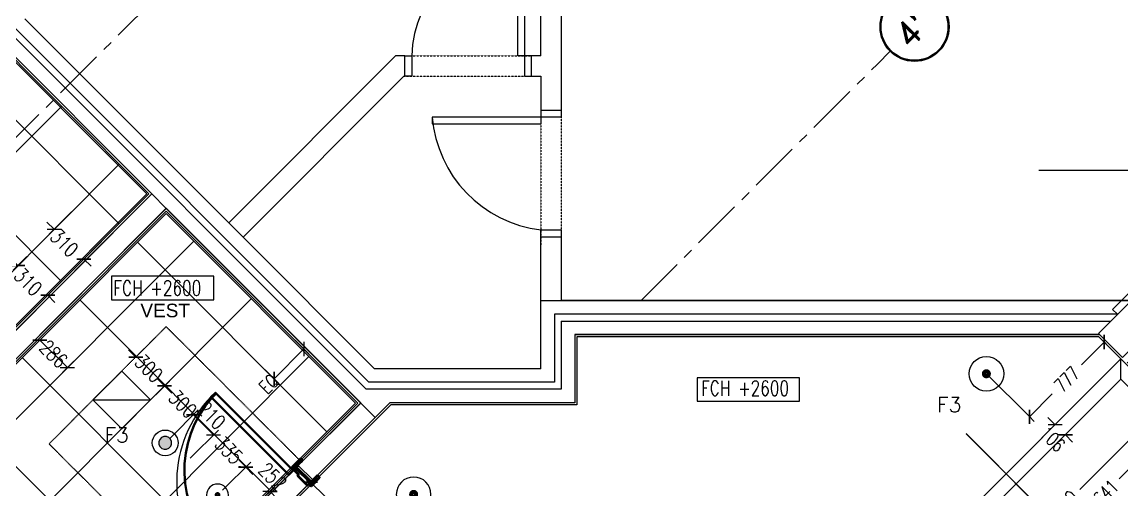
# Model space of a CAD drawing. Header units: millimetres. Extents: x 186805 to 449048, y 2167 to 51540.
# Drawn here: x 431306 to 439400, y 14990 to 18431 of the extents above; entities that cross this region are included whole.
import ezdxf
from ezdxf.enums import TextEntityAlignment as Align

# ---------------------------------------------------------------- set-up
doc = ezdxf.new("R2010")
doc.units = ezdxf.units.MM
for name, pattern in [('BC$0$DASHDOT2', [0.5, 0.25, -0.125, 0, -0.125]), ('BC$0$XR-BAS2-BLOCK-B$1$CENTER', [2, 1.25, -0.25, 0.25, -0.25]), ('CENTER', [2, 1.25, -0.25, 0.25, -0.25]), ('HIDDEN', [0.375, 0.25, -0.125]), ('HIDDEN2', [0.1875, 0.125, -0.0625])]:
    doc.linetypes.add(name, pattern=pattern)
doc.layers.get('0').update_dxf_attribs({"linetype": 'CONTINUOUS'})
doc.layers.get('Defpoints').update_dxf_attribs({"linetype": 'CONTINUOUS'})
for name, color, linetype, lineweight in [('0-60x60-C', 3, 'CONTINUOUS', 13), ('1', 130, 'CONTINUOUS', 40), ('ACCESS PANEL', 170, 'CONTINUOUS', 30), ('wall', 4, 'CONTINUOUS', 25)]:
    doc.layers.add(name, color=color, linetype=linetype, lineweight=lineweight)
for name, color, linetype in [('0-cornice-C', 3, 'CONTINUOUS'), ('0TG-grid', 9, 'CENTER'), ('0TG-text', 4, 'CONTINUOUS'), ('5 cm Ins.plasticboard', 211, 'CONTINUOUS'), ('A-ABOVE DOOR', 1, 'HIDDEN2'), ('A-CONC-BLDG', 6, 'CONTINUOUS'), ('a-door', 4, 'CONTINUOUS'), ('A-JOINT', 4, 'CONTINUOUS'), ('a-wall', 140, 'CONTINUOUS'), ('BC$0$SHORE-AXE$0$A-SYMBOLS', 55, 'CONTINUOUS'), ('BC-dim', 1, 'CONTINUOUS'), ('dimension', 7, 'CONTINUOUS'), ('E-ARMATUR', 2, 'CONTINUOUS'), ('MEP', 16, 'CONTINUOUS'), ('SHADOW LINE', 151, 'CONTINUOUS'), ('TEXT', 3, 'CONTINUOUS'), ('txt1', 4, 'CONTINUOUS'), ('XR-3117-TF-$0$e-lite-iden', 61, 'CONTINUOUS'), ('XR-3117-TF-$0$e-lite-numb', 61, 'CONTINUOUS')]:
    doc.layers.add(name, color=color, linetype=linetype)
doc.layers.add('D-ACC-150MM THICK', color=7, linetype='CONTINUOUS', true_color=0x309d2a)
doc.styles.add('BC$0$SHORE-AXE$0$ROMAND', font='ROMAND')
doc.styles.add('BW.B$0$SAS', font='sanss___.ttf')
doc.styles.add('ROMANS_075', font='romans.shx', dxfattribs={"width": 0.75})
doc.styles.add('XR-3117-TF-$0$E100', font='simplex.shx', dxfattribs={"height": 220})
doc.styles.add('XR-3117-TF-$0$e80', font='simplex.shx', dxfattribs={"height": 0.22})
doc.dimstyles.new('ARCH_1-50B$0', dxfattribs={"dimscale": 1000, "dimtxt": 0.11, "dimasz": 0.075, "dimexe": 0.05, "dimexo": 0.05, "dimgap": 0.055, "dimtad": 0, "dimdec": 0, "dimrnd": 1, "dimzin": 12, "dimdsep": 46, "dimtxsty": 'ROMANS_075', "dimblk1": 'ARCHTICK', "dimblk2": 'ARCHTICK', "dimsah": 1, "dimcen": 0.07, "dimclrd": 9, "dimclre": 9, "dimadec": 0, "dimazin": 0, "dimtfac": 1, "dimtdec": 0, "dimtofl": 0, "dimtmove": 0, "dimatfit": 3, "dimldrblk": 'ARCHTICK', "dimfxl": 0.05, "dimtolj": 1, "dimtzin": 12, "dimarcsym": 0})

# ---------------------------------------------------------------- blocks, each defined once
blk = doc.blocks.new('A$C7C4A1575')
at = {"layer": '5 cm Ins.plasticboard', "color": 8}
blk.add_line((9691.4, 35214.6), (7533.6, 33056.9), dxfattribs=at)
at = {"layer": 'A-ABOVE DOOR', "color": 8}
for p, q in [((15577.5, 36468.1), (16305.8, 37196.4)), ((15683.6, 36362.1), (16411.9, 37090.4)), ((13748.6, 33750.1), (13748.6, 34750.1)), ((13898.6, 33750.1), (13898.6, 34750.1)), ((14898.6, 33500), (13968.6, 33500)), ((14898.6, 33350), (13968.6, 33350))]:
    blk.add_line(p, q, dxfattribs=at)
at = {"layer": 'A-CONC-BLDG', "color": 8}
blk.add_lwpolyline([(9619.6, 35567.1), (6897.2, 32844.7), (7074, 32667.9), (9796.4, 35390.3)], close=True, dxfattribs=at)
at = {"layer": 'a-door', "color": 8}
blk.add_line((14018.6, 33500), (13968.6, 33500), dxfattribs=at)
for points in [[(15577.5, 36468.1), (15612.8, 36503.5), (16293.7, 35822.7)], [(16293.7, 35822.7), (16329, 35858), (15754.3, 36432.8), (15718.9, 36397.4)], [(15683.6, 36362.1), (15718.9, 36397.4)], [(13898.6, 34680.1), (13898.6, 34630.1), (13748.6, 34630.1), (13748.6, 34680.1)], [(14698.6, 33800.1), (14698.6, 33850.1), (13898.6, 33850.1)], [(13898.6, 33750.1), (13898.6, 33850.1)], [(13748.6, 33750.1), (13748.6, 33800.1), (14698.6, 33800.1)], [(14018.6, 33350), (14068.6, 33350), (14068.6, 32550), (14018.6, 32550), (14018.6, 33500)], [(14898.6, 33350), (14848.6, 33350), (14848.6, 33500), (14898.6, 33500)], [(13968.6, 33350), (14018.6, 33350)]]:
    blk.add_lwpolyline(points, dxfattribs=at)
for centre, radius, start, end in [((15669.5, 36483.6), 909.1, 313.36229, 38.94419), ((13789.1, 33724), 912.7, 4.78404, 83.10715), ((14032, 33366.7), 816.8, 269.06081, 358.83038)]:
    blk.add_arc(centre, radius, start, end, dxfattribs=at)
at = {"layer": 'A-JOINT', "color": 8}
blk.add_lwpolyline([(9656.1, 35250), (9691.4, 35214.6), (7533.6, 33056.9)], dxfattribs=at)
at = {"layer": 'a-wall', "color": 8}
for p, q in [((15009.4, 35900), (15577.5, 36468.1)), ((15683.6, 36362.1), (15577.5, 36468.1)), ((15223.9, 35902.4), (15683.6, 36362.1)), ((18387.7, 36203.5), (16655.3, 34471.1)), ((18493.8, 36097.4), (16761.4, 34365)), ((13648.6, 35400), (13648.6, 35900)), ((13648.6, 35900), (15009.4, 35900)), ((15223.9, 35902.4), (16655.3, 34471.1)), ((13748.6, 35300), (13748.6, 35800)), ((13748.6, 35800), (15185, 35800)), ((15185, 35800), (17845.1, 33139.8)), ((13798.6, 35250), (13798.6, 35750)), ((13798.6, 35750), (15164.2, 35750)), ((17795.1, 33119.1), (15164.2, 35750)), ((13898.6, 35650), (13898.6, 34680.1)), ((13898.6, 35650), (15122.8, 35650)), ((15122.8, 35650), (16089.6, 34683.2)), ((9786.7, 35400), (13648.6, 35400)), ((13748.6, 35300), (9706.1, 35300)), ((9656.1, 35250), (13798.6, 35250)), ((9556.1, 35150), (13748.6, 35150)), ((13748.6, 34680.1), (13748.6, 35150)), ((13898.6, 34680.1), (13748.6, 34680.1)), ((16089.6, 34683.2), (14906.4, 33500)), ((16195.7, 34577.1), (14968.6, 33350)), ((16195.7, 34577.1), (17695.1, 33077.7)), ((18051.4, 33075), (16761.4, 34365)), ((13898.6, 33750.1), (13748.6, 33750.1)), ((13748.6, 31500), (13748.6, 33750.1)), ((13898.6, 33500), (13898.6, 33750.1)), ((13968.6, 33500), (13898.6, 33500)), ((13968.6, 33500), (13968.6, 33350)), ((14898.6, 33500), (14898.6, 33350)), ((14906.4, 33500), (14898.6, 33500)), ((13898.6, 33350), (13898.6, 31500)), ((13898.6, 33350), (13968.6, 33350)), ((14898.6, 33350), (14968.6, 33350))]:
    blk.add_line(p, q, dxfattribs=at)
at = {"layer": 'txt1', "color": 8}
blk.add_line((8967.1, 34193.1), (10235.7, 34193.1), dxfattribs=at)
blk = doc.blocks.new('A$C32DD6ECA')
at = {"layer": '0-60x60-C', "color": 16, "xscale": 0.04183124983683228, "yscale": 0.04183124983683228, "zscale": 0.04183124983683228, "rotation": 180}
blk.add_blockref('A$C7C4A1575', (4397.08, 2202.64), dxfattribs=at)
blk = doc.blocks.new('_ArchTick')
at = {"color": 0, "linetype": 'ByBlock', "const_width": 0.15}
blk.add_lwpolyline([(-0.5, -0.5), (0.5, 0.5)], dxfattribs=at)
blk = doc.blocks.new('*D243')
at = {"layer": 'Defpoints', "color": 0, "transparency": 16777216}
for p in [(-569923.8, -205825.2), (-569704.6, -206044.4), (-569868.7, -206208.5)]:
    blk.add_point(p, dxfattribs=at)
at = {"layer": 'MEP', "color": 9, "lineweight": -2, "transparency": 16777216}
for p, q in [((-569959.2, -205860.5), (-570123.3, -206024.6)), ((-570087.9, -205989.3), (-570141, -205936.2)), ((-569740, -206079.7), (-569904.1, -206243.8)), ((-569868.7, -206208.5), (-569815.7, -206261.5))]:
    blk.add_line(p, q, dxfattribs=at)
at = {"layer": 'MEP', "color": 9, "lineweight": -2, "transparency": 16777216, "xscale": 75, "yscale": 75, "zscale": 75}
for p, rotation in [((-570087.9, -205989.3), 315.0000000000343), ((-569868.7, -206208.5), 135.0000000000342)]:
    blk.add_blockref('_ArchTick', p, dxfattribs=dict(at, rotation=rotation))
at = {"layer": 'MEP', "color": 0, "transparency": 16777216, "insert": (-570011.9, -206089.8), "char_height": 110, "attachment_point": 5, "rotation": 315, "style": 'ROMANS_075'}
blk.add_mtext('\\A1;310', dxfattribs=at)
blk = doc.blocks.new('*D250')
at = {"layer": 'Defpoints', "color": 0, "transparency": 16777216}
for p in [(-570252, -206153.4), (-570032.8, -206372.6), (-570134.4, -206474.1)]:
    blk.add_point(p, dxfattribs=at)
at = {"layer": 'MEP', "color": 9, "lineweight": -2, "transparency": 16777216}
for p, q in [((-570353.6, -206254.9), (-570406.6, -206201.9)), ((-570287.4, -206188.7), (-570388.9, -206290.3)), ((-570068.2, -206407.9), (-570169.7, -206509.5)), ((-570134.4, -206474.1), (-570081.4, -206527.2))]:
    blk.add_line(p, q, dxfattribs=at)
at = {"layer": 'MEP', "color": 9, "lineweight": -2, "transparency": 16777216, "xscale": 75, "yscale": 75, "zscale": 75}
for p, rotation in [((-570353.6, -206254.9), 315.0000000000114), ((-570134.4, -206474.1), 135.0000000000114)]:
    blk.add_blockref('_ArchTick', p, dxfattribs=dict(at, rotation=rotation))
at = {"layer": 'MEP', "color": 0, "transparency": 16777216, "insert": (-570278.7, -206375.8), "char_height": 110, "attachment_point": 5, "rotation": 315, "style": 'ROMANS_075'}
blk.add_mtext('\\A1;310', dxfattribs=at)
blk = doc.blocks.new('*D252')
at = {"layer": 'Defpoints', "color": 0, "transparency": 16777216}
for p in [(-568914, -207501.3), (-569269.6, -207560), (-569121.2, -207708.5)]:
    blk.add_point(p, dxfattribs=at)
at = {"layer": 'MEP', "color": 9, "lineweight": -2, "transparency": 16777216}
for p, q in [((-569234.3, -207524.7), (-569027.1, -207317.5)), ((-569062.5, -207352.9), (-568914, -207501.3)), ((-569085.8, -207673.1), (-568878.7, -207466))]:
    blk.add_line(p, q, dxfattribs=at)
at = {"layer": 'MEP', "color": 9, "lineweight": -2, "transparency": 16777216, "xscale": 75, "yscale": 75, "zscale": 75}
for p, rotation in [((-569062.5, -207352.9), 135.0000000001797), ((-568914, -207501.3), 315.0000000001797)]:
    blk.add_blockref('_ArchTick', p, dxfattribs=dict(at, rotation=rotation))
at = {"layer": 'MEP', "color": 0, "transparency": 16777216, "insert": (-568928.8, -207357.9), "char_height": 110, "attachment_point": 5, "rotation": 315, "style": 'ROMANS_075'}
blk.add_mtext('\\A1;210', dxfattribs=at)
blk = doc.blocks.new('*D253')
at = {"layer": 'Defpoints', "color": 0, "transparency": 16777216}
for p in [(-569481.7, -207347.9), (-569062.5, -207352.9), (-569269.6, -207560)]:
    blk.add_point(p, dxfattribs=at)
at = {"layer": 'MEP', "color": 9, "lineweight": -2, "transparency": 16777216}
for p, q in [((-569446.4, -207312.6), (-569239.2, -207105.4)), ((-569274.6, -207140.8), (-569327.6, -207087.7)), ((-569234.3, -207524.7), (-569027.1, -207317.5)), ((-569062.5, -207352.9), (-569009.5, -207405.9))]:
    blk.add_line(p, q, dxfattribs=at)
at = {"layer": 'MEP', "color": 9, "lineweight": -2, "transparency": 16777216, "xscale": 75, "yscale": 75, "zscale": 75}
for p, rotation in [((-569274.6, -207140.8), 314.9999999997327), ((-569062.5, -207352.9), 134.9999999997327)]:
    blk.add_blockref('_ArchTick', p, dxfattribs=dict(at, rotation=rotation))
at = {"layer": 'MEP', "color": 0, "transparency": 16777216, "insert": (-569140.9, -207274.5), "char_height": 110, "attachment_point": 5, "rotation": 315, "style": 'ROMANS_075'}
blk.add_mtext('\\A1;300', dxfattribs=at)
blk = doc.blocks.new('*D255')
at = {"layer": 'Defpoints', "color": 0, "transparency": 16777216}
for p in [(-569486.6, -206928.7), (-569486.6, -206928.7), (-569274.6, -207140.8)]:
    blk.add_point(p, dxfattribs=at)
at = {"layer": 'MEP', "color": 9, "lineweight": -2, "transparency": 16777216}
for p, q in [((-569486.6, -206928.7), (-569539.7, -206875.7)), ((-569451.3, -206893.4), (-569451.3, -206893.4)), ((-569239.2, -207105.4), (-569239.2, -207105.4)), ((-569274.6, -207140.8), (-569221.5, -207193.8))]:
    blk.add_line(p, q, dxfattribs=at)
at = {"layer": 'MEP', "color": 9, "lineweight": -2, "transparency": 16777216, "xscale": 75, "yscale": 75, "zscale": 75}
for p, rotation in [((-569486.6, -206928.7), 315.0000000000118), ((-569274.6, -207140.8), 135.0000000000118)]:
    blk.add_blockref('_ArchTick', p, dxfattribs=dict(at, rotation=rotation))
at = {"layer": 'MEP', "color": 0, "transparency": 16777216, "insert": (-569390.6, -207012.2), "char_height": 110, "attachment_point": 5, "rotation": 315, "style": 'ROMANS_075'}
blk.add_mtext('\\A1;300', dxfattribs=at)
blk = doc.blocks.new('*D256')
at = {"layer": 'Defpoints', "color": 0, "transparency": 16777216}
for p in [(-568884.6, -207942.3), (-568498.8, -207916.5), (-568707.5, -208122.1)]:
    blk.add_point(p, dxfattribs=at)
at = {"layer": 'MEP', "color": 9, "lineweight": -2, "transparency": 16777216}
for p, q in [((-568849, -207907.2), (-568640.3, -207701.6)), ((-568675.9, -207736.7), (-568728.6, -207683.3)), ((-568671.9, -208087), (-568463.2, -207881.5)), ((-568498.8, -207916.5), (-568446.2, -207970))]:
    blk.add_line(p, q, dxfattribs=at)
at = {"layer": 'MEP', "color": 9, "lineweight": -2, "transparency": 16777216, "xscale": 75, "yscale": 75, "zscale": 75}
for p, rotation in [((-568675.9, -207736.7), 314.5677388572266), ((-568498.8, -207916.5), 134.5677388572266)]:
    blk.add_blockref('_ArchTick', p, dxfattribs=dict(at, rotation=rotation))
at = {"layer": 'MEP', "color": 0, "transparency": 16777216, "insert": (-568479.8, -207806.9), "char_height": 110, "attachment_point": 5, "rotation": 314.56774, "style": 'ROMANS_075'}
blk.add_mtext('\\A1;252', dxfattribs=at)
blk = doc.blocks.new('*D257')
at = {"layer": 'Defpoints', "color": 0, "transparency": 16777216}
for p in [(-568914, -207501.3), (-568677.8, -207738.6), (-568677.8, -207738.6)]:
    blk.add_point(p, dxfattribs=at)
at = {"layer": 'MEP', "color": 9, "lineweight": -2, "transparency": 16777216}
for p, q in [((-568914, -207501.3), (-568966.9, -207448.2)), ((-568677.8, -207738.6), (-568624.9, -207791.8))]:
    blk.add_line(p, q, dxfattribs=at)
at = {"layer": 'MEP', "color": 9, "lineweight": -2, "transparency": 16777216, "xscale": 75, "yscale": 75, "zscale": 75}
for p, rotation in [((-568914, -207501.3), 314.864743293246), ((-568677.8, -207738.6), 134.864743293246)]:
    blk.add_blockref('_ArchTick', p, dxfattribs=dict(at, rotation=rotation))
at = {"layer": 'MEP', "color": 0, "transparency": 16777216, "insert": (-568802, -207613.9), "char_height": 110, "attachment_point": 5, "rotation": 314.86474, "style": 'ROMANS_075'}
blk.add_mtext('\\A1;335', dxfattribs=at)
blk = doc.blocks.new('XR-3117-TF-$0$spot')
at = {"layer": 'MEP', "const_width": 31.1}
blk.add_lwpolyline([(-17.7, 0, 1), (17.7, 0, 1)], format="xyb", close=True, dxfattribs=at)
at = {"layer": 'MEP'}
blk.add_circle((0, 0), 127.5, dxfattribs=at)
at = {"layer": 'XR-3117-TF-$0$e-lite-iden', "style": 'XR-3117-TF-$0$E100'}
blk.add_attdef('TYPE', text='', height=220, dxfattribs=at).set_placement((541.4, -266.2), align=Align.MIDDLE)
at = {"layer": 'XR-3117-TF-$0$e-lite-numb', "style": 'XR-3117-TF-$0$e80'}
blk.add_attdef('NO', text='', height=200, dxfattribs=at).set_placement((281.3, 269.3), align=Align.MIDDLE)
blk = doc.blocks.new('BC$0$SHORE-AXE$0$A-SYM18')
at = {"color": 0, "linetype": 'ByBlock'}
blk.add_line((0, 266), (0, 0), dxfattribs=at)
for radius in [508, 500, 492]:
    blk.add_circle((0, 774), radius, dxfattribs=at)
at = {"color": 0, "linetype": 'ByBlock', "style": 'BC$0$SHORE-AXE$0$ROMAND'}
blk.add_attdef('AXE_NUMBER', text='', height=360, dxfattribs=at).set_placement((0, 774), align=Align.MIDDLE)
blk = doc.blocks.new('*D142')
at = {"layer": 'Defpoints', "color": 0, "transparency": 16777216}
for p in [(-562399.7, -206779.1), (-562360.8, -206818), (-562948.9, -207328.3)]:
    blk.add_point(p, dxfattribs=at)
at = {"layer": 'dimension', "color": 9, "lineweight": -2, "transparency": 16777216}
for p, q in [((-562360.8, -206818), (-562528.3, -206985.5)), ((-562364.3, -206814.4), (-562325.4, -206853.3)), ((-562910, -207367.2), (-562742.4, -207199.7)), ((-562913.5, -207363.6), (-562874.6, -207402.5))]:
    blk.add_line(p, q, dxfattribs=at)
at = {"layer": 'dimension', "color": 9, "lineweight": -2, "transparency": 16777216, "xscale": 75, "yscale": 75, "zscale": 75}
for p, rotation in [((-562360.8, -206818), 44.99999999999394), ((-562910, -207367.2), 224.9999999999939)]:
    blk.add_blockref('_ArchTick', p, dxfattribs=dict(at, rotation=rotation))
at = {"layer": 'dimension', "color": 0, "transparency": 16777216, "insert": (-562635.4, -207092.6), "char_height": 100, "attachment_point": 5, "rotation": 45, "style": 'ROMANS_075'}
blk.add_mtext('\\A1;777', dxfattribs=at)
blk = doc.blocks.new('*D175')
at = {"layer": 'Defpoints', "color": 0, "transparency": 16777216}
for p in [(-568200, -207847.9), (-568396.4, -208044.3), (-567972.1, -208468.6)]:
    blk.add_point(p, dxfattribs=at)
at = {"layer": 'dimension', "color": 9, "lineweight": -2, "transparency": 16777216}
for p, q in [((-568361, -208009), (-568164.6, -207812.6)), ((-568200, -207847.9), (-568093.6, -207954.2)), ((-567775.7, -208272.2), (-567882, -208165.9)), ((-567936.8, -208433.3), (-567740.3, -208236.8))]:
    blk.add_line(p, q, dxfattribs=at)
at = {"layer": 'dimension', "color": 9, "lineweight": -2, "transparency": 16777216, "xscale": 75, "yscale": 75, "zscale": 75}
for p, rotation in [((-568200, -207847.9), 135.0000000012401), ((-567775.7, -208272.2), 315.00000000124)]:
    blk.add_blockref('_ArchTick', p, dxfattribs=dict(at, rotation=rotation))
at = {"layer": 'dimension', "color": 0, "transparency": 16777216, "insert": (-567987.8, -208060), "char_height": 100, "attachment_point": 5, "rotation": 315, "style": 'ROMANS_075'}
blk.add_mtext('\\A1;600', dxfattribs=at)
blk = doc.blocks.new('*D188')
at = {"layer": 'Defpoints', "color": 0, "transparency": 16777216}
for p in [(-562226.4, -206931.2), (-561897.4, -207260.1), (-563675.9, -208380.7)]:
    blk.add_point(p, dxfattribs=at)
at = {"layer": 'dimension', "color": 9, "lineweight": -2, "transparency": 16777216}
for p, q in [((-562191, -206966.5), (-561862.1, -207295.5)), ((-561897.4, -207260.1), (-562540.4, -207903.1)), ((-563347, -208709.7), (-562704.1, -208066.7)), ((-563640.6, -208416.1), (-563311.7, -208745))]:
    blk.add_line(p, q, dxfattribs=at)
at = {"layer": 'dimension', "color": 9, "lineweight": -2, "transparency": 16777216, "xscale": 75, "yscale": 75, "zscale": 75}
for p, rotation in [((-561897.4, -207260.1), 44.99999999998274), ((-563347, -208709.7), 224.9999999999827)]:
    blk.add_blockref('_ArchTick', p, dxfattribs=dict(at, rotation=rotation))
at = {"layer": 'dimension', "color": 0, "transparency": 16777216, "insert": (-562622.2, -207984.9), "char_height": 100, "attachment_point": 5, "rotation": 45, "style": 'ROMANS_075'}
blk.add_mtext('\\A1;EQ', dxfattribs=at)
blk = doc.blocks.new('F33')
at = {"layer": 'E-ARMATUR', "color": 16, "const_width": 31.1}
blk.add_lwpolyline([(-17.7, 0, 1), (17.7, 0, 1)], format="xyb", close=True, dxfattribs=at)
at = {"layer": 'E-ARMATUR', "color": 16}
blk.add_circle((0, 0), 127.5, dxfattribs=at)
blk = doc.blocks.new('*D105')
at = {"layer": 'Defpoints', "color": 0, "transparency": 16777216}
for p in [(-562721.1, -207425.9), (-562646.1, -207500.8), (-562646.1, -207500.8)]:
    blk.add_point(p, dxfattribs=at)
at = {"layer": 'dimension', "color": 9, "lineweight": -2, "transparency": 16777216}
for p, q in [((-562721.1, -207425.9), (-562774.1, -207372.8)), ((-562756.4, -207461.2), (-562756.4, -207461.2)), ((-562681.5, -207536.2), (-562681.5, -207536.2)), ((-562646.1, -207500.8), (-562593.1, -207553.9))]:
    blk.add_line(p, q, dxfattribs=at)
at = {"layer": 'dimension', "color": 9, "lineweight": -2, "transparency": 16777216, "xscale": 75, "yscale": 75, "zscale": 75}
for p, rotation in [((-562721.1, -207425.9), 315.000000001802), ((-562646.1, -207500.8), 135.000000001802)]:
    blk.add_blockref('_ArchTick', p, dxfattribs=dict(at, rotation=rotation))
at = {"layer": 'dimension', "color": 0, "transparency": 16777216, "insert": (-562740.6, -207531.1), "char_height": 100, "attachment_point": 5, "rotation": 315, "style": 'ROMANS_075'}
blk.add_mtext('\\A1;106', dxfattribs=at)
blk = doc.blocks.new('*D127')
at = {"layer": 'Defpoints', "color": 0, "transparency": 16777216}
for p in [(-562077.4, -207080.1), (-561791.6, -207365.9), (-563386.7, -208091.5)]:
    blk.add_point(p, dxfattribs=at)
at = {"layer": 'dimension', "color": 9, "lineweight": -2, "transparency": 16777216}
for p, q in [((-562042.1, -207115.5), (-561756.3, -207401.3)), ((-561791.6, -207365.9), (-562250.8, -207825.1)), ((-562952, -208526.3), (-562492.8, -208067.1)), ((-563351.4, -208126.9), (-562916.6, -208561.6))]:
    blk.add_line(p, q, dxfattribs=at)
at = {"layer": 'dimension', "color": 9, "lineweight": -2, "transparency": 16777216, "xscale": 75, "yscale": 75, "zscale": 75}
for p, rotation in [((-561791.6, -207365.9), 45), ((-562952, -208526.3), 225)]:
    blk.add_blockref('_ArchTick', p, dxfattribs=dict(at, rotation=rotation))
at = {"layer": 'dimension', "color": 0, "transparency": 16777216, "insert": (-562371.8, -207946.1), "char_height": 100, "attachment_point": 5, "rotation": 45, "style": 'ROMANS_075'}
blk.add_mtext('\\A1;1641', dxfattribs=at)
blk = doc.blocks.new('*D214')
at = {"layer": 'Defpoints', "color": 0, "transparency": 16777216}
for p in [(-568350.2, -206768.3), (-568249.1, -206869.3), (-568569.4, -206987.5)]:
    blk.add_point(p, dxfattribs=at)
at = {"layer": 'dimension', "color": 9, "lineweight": -2, "transparency": 16777216}
for p, q in [((-568314.8, -206803.6), (-568213.8, -206904.7)), ((-568468.3, -207088.5), (-568249.1, -206869.3)), ((-568534, -207022.8), (-568433, -207123.9))]:
    blk.add_line(p, q, dxfattribs=at)
at = {"layer": 'dimension', "color": 9, "lineweight": -2, "transparency": 16777216, "xscale": 75, "yscale": 75, "zscale": 75}
for p, rotation in [((-568249.1, -206869.3), 44.99999999996198), ((-568468.3, -207088.5), 224.999999999962)]:
    blk.add_blockref('_ArchTick', p, dxfattribs=dict(at, rotation=rotation))
at = {"layer": 'dimension', "color": 0, "transparency": 16777216, "insert": (-568504.6, -207130.3), "char_height": 100, "attachment_point": 5, "rotation": 45, "style": 'ROMANS_075'}
blk.add_mtext('\\A1;EQ', dxfattribs=at)
blk = doc.blocks.new('*D229')
at = {"layer": 'ACCESS PANEL', "color": 9, "lineweight": -2, "transparency": 16777216}
for p, q in [((-570144.6, -206755.8), (-570227.9, -206839.2)), ((-570192.5, -206803.8), (-569990, -207006.3)), ((-569942, -206958.4), (-570025.3, -207041.7))]:
    blk.add_line(p, q, dxfattribs=at)
at = {"layer": 'Defpoints', "color": 0, "transparency": 16777216}
for p in [(-570109.2, -206720.5), (-569906.6, -206923), (-569990, -207006.3)]:
    blk.add_point(p, dxfattribs=at)
at = {"layer": 'ACCESS PANEL', "color": 9, "lineweight": -2, "transparency": 16777216, "xscale": 75, "yscale": 75, "zscale": 75}
for p, rotation in [((-570192.5, -206803.8), 134.9999999999753), ((-569990, -207006.3), 314.9999999999753)]:
    blk.add_blockref('_ArchTick', p, dxfattribs=dict(at, rotation=rotation))
at = {"layer": 'ACCESS PANEL', "color": 0, "transparency": 16777216, "insert": (-570091.3, -206905.1), "char_height": 110, "attachment_point": 5, "rotation": 315, "style": 'ROMANS_075'}
blk.add_mtext('\\A1;286', dxfattribs=at)
blk = doc.blocks.new('A$C35C014DB')
at = {"layer": 'MEP'}
h = blk.add_hatch(color=256, dxfattribs=at)
edge = h.paths.add_edge_path()
edge.add_ellipse((12450.8, 12452.4), major_axis=(27.2, -38.8), ratio=1, start_angle=0, end_angle=360, ccw=False)
at = {"color": 2, "linetype": 'HIDDEN', "ltscale": 0.25}
for p, q in [((12458.4, 13307.1), (11595.7, 12444.5)), ((13435.8, 12329.7), (12458.4, 13307.1)), ((11595.7, 12444.5), (12573.1, 11467.1))]:
    blk.add_line(p, q, dxfattribs=at)
at = {"color": 9}
for points in [[(10619.9, 12571.7), (12331.1, 14282.9), (11056.1, 15557.9), (9887.8, 15557.9), (9887.8, 15482.9), (9087.8, 15482.9), (9087.8, 14103.8), (9241, 13950.6), (9382.5, 14092), (9863.3, 13611.2), (9721.9, 13469.8)], [(12157.3, 11034.3), (13868.5, 12745.5), (12458.4, 14155.7), (10747.2, 12444.5)], [(18256.7, 7480.6), (21664.9, 10888.8), (19320.8, 13232.9), (15480.1, 13232.9), (15480.1, 12732.9), (14110.5, 12732.9), (12284.6, 10907), (13111.9, 10079.7), (14695.2, 11662.9), (15134.9, 11662.9), (18065.7, 8732.2), (17535.4, 8201.8)]]:
    blk.add_lwpolyline(points, close=True, dxfattribs=at)
at = {"layer": '0-60x60-C', "color": 1}
for p, q in [((10617.7, 15557.9), (12111.9, 14063.7)), ((9844.2, 15482.9), (11687.6, 13639.5)), ((11687.6, 14926.4), (9976.4, 13215.2)), ((12111.9, 14502.2), (10400.7, 12791)), ((10963.3, 12238.5), (12657.5, 13932.8)), ((12247.7, 13928), (13640.8, 12534.8)), ((11387.6, 11814.3), (13081.8, 13508.5)), ((11823.4, 13503.7), (13216.6, 12110.5)), ((11399.1, 13079.5), (12792.3, 11686.3)), ((11811.8, 11390), (13506, 13084.2)), ((10974.9, 12655.2), (12368.1, 11262))]:
    blk.add_line(p, q, dxfattribs=at)
at = {"layer": '0-cornice-C', "color": 1}
for p, q in [((19483.5, 13070.3), (16605.6, 10192.3)), ((19483.5, 12920.4), (19483.5, 13070.3))]:
    blk.add_line(p, q, dxfattribs=at)
blk.add_lwpolyline([(19483.5, 12920.4), (16755.5, 10192.3), (18787, 8160.8), (21515, 10888.8)], close=True, dxfattribs=at)
at = {"layer": '0TG-grid', "linetype": 'BC$0$XR-BAS2-BLOCK-B$1$CENTER', "ltscale": 300}
for p, q in [((4468.1, 7812.9), (13602.6, 16947.4)), ((15951.4, 13497.9), (17691, 15237.5))]:
    blk.add_line(p, q, dxfattribs=at)
at = {"layer": '1', "color": 8}
for p, q in [((12826.2, 12816), (12794.4, 12784.1)), ((13391.9, 12250.3), (12826.2, 12816)), ((12794.4, 12784.1), (13360.1, 12218.5)), ((13385.2, 12276.3), (13446, 12337.2)), ((13392.7, 12277.4), (13445, 12329.7)), ((13449.9, 12313.5), (13410.3, 12273.9)), ((13447.8, 12329.7), (13459.1, 12318.4)), ((13448.9, 12337.2), (13465.1, 12320.9)), ((13452, 12311.3), (13449.9, 12313.5)), ((13459.1, 12318.4), (13452, 12311.3)), ((13360.1, 12218.5), (13391.9, 12250.3)), ((13399.7, 12259), (13385.2, 12273.5)), ((13391.2, 12276), (13392.7, 12277.4)), ((13418.1, 12246.3), (13391.2, 12273.2)), ((13405.4, 12264.7), (13392.7, 12277.4)), ((13392.7, 12277.4), (13420.9, 12249.1)), ((13402.6, 12261.9), (13398.3, 12257.6)), ((13398.3, 12254.8), (13430.8, 12222.3)), ((13419.5, 12244.9), (13402.6, 12261.9)), ((13412.5, 12271.8), (13405.4, 12264.7)), ((13408.9, 12268.2), (13405.4, 12264.7)), ((13405.4, 12264.7), (13422.3, 12247.7)), ((13433.7, 12243.5), (13408.9, 12268.2)), ((13410.3, 12273.9), (13412.5, 12271.8)), ((13417.8, 12273.5), (13430.5, 12286.2)), ((13523.8, 12167.5), (13417.8, 12273.5)), ((13420.9, 12249.1), (13418.1, 12246.3)), ((13422.3, 12247.7), (13419.5, 12244.9)), ((13430.5, 12260.8), (13423.4, 12253.7)), ((13423.4, 12253.7), (13504, 12173.1)), ((13461.9, 12215.2), (13437.2, 12239.9)), ((13428.1, 12216.7), (13424.5, 12213.1)), ((13424.5, 12210.2), (13495.9, 12138.8)), ((13428.1, 12216.7), (13429.5, 12215.3)), ((13429.5, 12215.3), (13430.2, 12214.6)), ((13430.8, 12219.4), (13429.6, 12218.2)), ((13429.6, 12218.2), (13430.3, 12217.5)), ((13430.2, 12214.6), (13431.7, 12216)), ((13430.3, 12217.5), (13431.7, 12216)), ((13461.9, 12215.2), (13465.5, 12211.6)), ((13490.2, 12186.9), (13465.5, 12211.6)), ((13518.5, 12158.6), (13493.8, 12183.4)), ((13495.2, 12169.2), (13498, 12172)), ((13512.2, 12152.2), (13495.2, 12169.2)), ((13499.4, 12170.6), (13496.6, 12167.8)), ((13496.6, 12167.8), (13523.5, 12140.9)), ((13498, 12172), (13515, 12155.1)), ((13498.7, 12138.8), (13512.2, 12152.2)), ((13527.7, 12142.3), (13499.4, 12170.6)), ((13511.1, 12180.2), (13504, 12173.1)), ((13508.6, 12148.7), (13523.1, 12134.2)), ((13522.1, 12162.1), (13515, 12155.1)), ((13515, 12155.1), (13518.5, 12158.6)), ((13515, 12155.1), (13527.7, 12142.3)), ((13570.5, 12214.1), (13516.7, 12160.4)), ((13524.2, 12160), (13522.1, 12162.1)), ((13536.5, 12180.2), (13523.8, 12167.5)), ((13563.8, 12199.6), (13524.2, 12160)), ((13525.9, 12134.2), (13586.8, 12195)), ((13526.3, 12140.9), (13527.7, 12142.3)), ((13527.7, 12142.3), (13580, 12194.7)), ((13568.7, 12208.8), (13561.6, 12201.7)), ((13561.6, 12201.7), (13563.8, 12199.6)), ((13580, 12197.5), (13568.7, 12208.8)), ((13586.8, 12197.9), (13570.5, 12214.1))]:
    blk.add_line(p, q, dxfattribs=at)
for centre, radius, start, end in [((13388.6, 12252.9), 796.8, 138.20429, 225.43169), ((13446.4, 12328.3), 2, 45, 135), ((13447.5, 12335.7), 2, 45, 135), ((13386.6, 12274.9), 2, 135, 225), ((13392.7, 12274.6), 2, 135, 225), ((13399.7, 12256.2), 2, 135, 225), ((13425.9, 12211.6), 2, 135, 225), ((13429.4, 12220.8), 2, 315, 45), ((13578.6, 12196.1), 2, 315, 45), ((13585.3, 12196.4), 2, 315, 45), ((13497.3, 12140.2), 2, 225, 315), ((13524.5, 12135.6), 2, 225, 315), ((13524.9, 12142.3), 2, 225, 315)]:
    blk.add_arc(centre, radius, start, end, dxfattribs=at)
at = {"layer": 'A-ABOVE DOOR'}
for p, q in [((13430.1, 12285.9), (12701.8, 11557.6)), ((13536.2, 12179.8), (12807.9, 11451.5))]:
    blk.add_line(p, q, dxfattribs=at)
at = {"layer": 'A-CONC-BLDG'}
blk.add_lwpolyline([(19857.6, 13797.9), (19317.3, 13257.6), (19494.1, 13080.9), (20034.4, 13621.2)], dxfattribs=at)
at = {"layer": 'BC-dim', "color": 2, "linetype": 'BC$0$DASHDOT2', "ltscale": 650, "const_width": 10}
blk.add_lwpolyline([(19012.4, 11333.5), (19270, 11591.1), (18343.1, 12521.7)], dxfattribs=at)
at = {"layer": 'D-ACC-150MM THICK'}
for p, q in [((12458.4, 14176.9), (12352.3, 14282.9)), ((13024.1, 13964.7), (12918, 14070.8)), ((13887.3, 12747.9), (13995.8, 12639.4))]:
    blk.add_line(p, q, dxfattribs=at)
at = {"layer": 'dimension', "color": 9}
blk.add_line((18806.9, 12648.4), (18493.1, 12960.7), dxfattribs=at)
at = {"layer": 'MEP'}
blk.add_line((11918.7, 12768.6), (12343, 12768.6), dxfattribs=at)
blk.add_lwpolyline([(12343, 12768.6), (12130.9, 12980.7), (11918.7, 12768.6), (12130.9, 12556.5)], close=True, dxfattribs=at)
blk.add_lwpolyline([(13097.1, 12520, 0, 0, 0), (12996.3, 12419.2, 43.3, 0, 0), (12935, 12357.9, 0, 0, 0)], format="xyseb", dxfattribs=at)
at = {"layer": 'MEP', "extrusion": (0, 0, -1)}
for centre, major_axis, start_param, end_param in [((12450.8, 12452), (-77.9, -54.5), 3.752458, 10.035643), ((12450.8, 12452.4), (27.2, -38.8), 5.323254218590446, 11.60643952577003)]:
    blk.add_ellipse(centre, major_axis=major_axis, ratio=1, start_param=start_param, end_param=end_param, dxfattribs=at)
at = {"layer": 'SHADOW LINE'}
for points in [[(10619.9, 12588.7), (12314.1, 14282.9), (11051.1, 15545.9), (9899.8, 15545.9), (9899.8, 15470.9), (9099.8, 15470.9), (9099.8, 14108.8), (9241, 13967.6), (9382.5, 14109), (9880.3, 13611.2), (9738.8, 13469.8)], [(12157.3, 11051.3), (13851.6, 12745.5), (12458.4, 14138.7), (10764.1, 12444.5)]]:
    blk.add_lwpolyline(points, close=True, dxfattribs=at)
at = {"layer": 'TEXT', "color": 4}
for points in [[(12055.5, 13505.3), (12808, 13505.3), (12808, 13677), (12055.5, 13677)], [(16366.1, 12758.8), (17118.6, 12758.8), (17118.6, 12930.6), (16366.1, 12930.6)]]:
    blk.add_lwpolyline(points, close=True, dxfattribs=at)
at = {"layer": 'wall'}
for p, q in [((11062.3, 15572.9), (12352.3, 14282.9)), ((12918, 14070.8), (11418.6, 15570.2)), ((13928.7, 12847.9), (11268.6, 15508.1)), ((11318.6, 15528.8), (13949.4, 12897.9)), ((10619.9, 12550.5), (12352.3, 14282.9)), ((10726, 12444.5), (12458.4, 14176.9)), ((13889.7, 12745.5), (12458.4, 14176.9)), ((13990.9, 12997.9), (13024.1, 13964.7)), ((15215.1, 12997.9), (15215.1, 13497.9)), ((19557.6, 13497.9), (15215.1, 13497.9)), ((15315.1, 13397.9), (15315.1, 12897.9)), ((19457.6, 13397.9), (15315.1, 13397.9)), ((15365.1, 13347.9), (19407.6, 13347.9)), ((15365.1, 13347.9), (15365.1, 12847.9)), ((19327, 13247.9), (15465.1, 13247.9)), ((15465.1, 13247.9), (15465.1, 12747.9)), ((15215.1, 12997.9), (13990.9, 12997.9)), ((15315.1, 12897.9), (13949.4, 12897.9)), ((15365.1, 12847.9), (13928.7, 12847.9)), ((13889.7, 12745.5), (13430.1, 12285.9)), ((14104.3, 12747.9), (13536.2, 12179.8)), ((15465.1, 12747.9), (14104.3, 12747.9)), ((13430.1, 12285.9), (13536.2, 12179.8))]:
    blk.add_line(p, q, dxfattribs=at)
at = {"layer": 'BC$0$SHORE-AXE$0$A-SYMBOLS'}
ref = blk.add_blockref('BC$0$SHORE-AXE$0$A-SYM18', (17691, 15237.5), dxfattribs=dict(at, xscale=0.5000000000039431, yscale=0.5000000000039431, zscale=0.5000000000039431, rotation=315))
ref.add_attrib('AXE_NUMBER', '4"', dxfattribs={"layer": '0', "color": 3, "linetype": 'ByBlock', "height": 180, "rotation": 45, "style": 'BC$0$SHORE-AXE$0$ROMAND'}).set_placement((17964.4, 15511), align=Align.MIDDLE)
ref = blk.add_blockref('BC$0$SHORE-AXE$0$A-SYM18', (17691, 15237.5), dxfattribs=dict(at, xscale=0.5000000000039431, yscale=0.5000000000039431, zscale=0.5000000000039431, rotation=315))
ref.add_attrib('AXE_NUMBER', '4"', dxfattribs={"layer": '0', "color": 3, "linetype": 'ByBlock', "height": 180, "rotation": 45, "style": 'BC$0$SHORE-AXE$0$ROMAND'}).set_placement((17964.4, 15511), align=Align.MIDDLE)
at = {"layer": 'MEP', "rotation": 270}
blk.add_blockref('XR-3117-TF-$0$spot', (18493.1, 12960.7), dxfattribs=at)
at = {"layer": 'MEP', "xscale": -0.6300090355798602, "yscale": 0.6300090354343411, "zscale": 0.6300090354375432, "rotation": 180}
blk.add_blockref('F33', (12835.8, 12069.7), dxfattribs=at)
at = {"layer": 'MEP', "xscale": -1, "rotation": 180}
blk.add_blockref('F33', (14278.7, 12073.8), dxfattribs=at)
at = {"layer": '0TG-text', "style": 'BW.B$0$SAS'}
blk.add_text('VEST', height=100, dxfattribs=at).set_placement((12450.4, 13375.9), align=Align.CENTER)
at = {"layer": 'TEXT', "color": 2, "linetype": 'Continuous', "style": 'ROMANS_075'}
for p in [(18130.2, 12679.1), (12004, 12456.4)]:
    blk.add_text('F3', height=110, dxfattribs=at).set_placement(p)
at = {"layer": 'TEXT', "color": 2, "linetype": 'Continuous', "char_height": 110, "attachment_point": 4, "style": 'ROMANS_075'}
for insert in [(12069, 13590.8), (16393.9, 12854.4)]:
    blk.add_mtext('FCH +2600', dxfattribs=dict(at, insert=insert))
at = {"layer": 'ACCESS PANEL', "color": 2}
dim = blk.add_linear_dim(base=(11730.5, 13005.7), p1=(11611.3, 13291.6), p2=(11813.8, 13089), angle=315, dimstyle='ARCH_1-50B$0', dxfattribs=at)
dim.commit()
dim.dimension.update_dxf_attribs({"geometry": '*D229', "text_midpoint": (11629.2, 13107), "dimtype": 129, "insert": (581720.5, 220012)})
at = {"layer": 'dimension'}
dim = blk.add_linear_dim(base=(13471.3, 13142.7), p1=(13151.1, 13024.6), p2=(13370.3, 13243.8), angle=45, text='EQ', dimstyle='ARCH_1-50B$0', override={"dimtxt": 0.1, "dimtmove": 2}, dxfattribs=at)
dim.commit()
dim.dimension.update_dxf_attribs({"geometry": '*D214', "text_midpoint": (13215.8, 12881.7), "dimtype": 129, "insert": (581720.5, 220012)})
for p1, p2, distance, picture, middle in [((18771.6, 12683.7), (19320.8, 13232.9), -55, '*D142', (19085.1, 12919.5)), ((13748.3, 11543.4), (13324.1, 11967.7), -277.8, '*D175', (13732.6, 11952))]:
    dim = blk.add_aligned_dim(p1=p1, p2=p2, distance=distance, dimstyle='ARCH_1-50B$0', override={"dimtxt": 0.1, "dimtmove": 2}, dxfattribs=at)
    dim.commit()
    dim.dimension.update_dxf_attribs({"geometry": picture, "text_midpoint": middle, "insert": (581720.5, 220012)})
dim = blk.add_aligned_dim(p1=(18044.5, 11631.3), p2=(19494.1, 13080.9), distance=-465.2, text='EQ', dimstyle='ARCH_1-50B$0', override={"dimtxt": 0.1, "dimtmove": 2}, dxfattribs=at)
dim.commit()
dim.dimension.update_dxf_attribs({"geometry": '*D188', "text_midpoint": (19098.2, 12027.2), "insert": (581720.5, 220012)})
dim = blk.add_linear_dim(base=(19928.8, 12646.1), p1=(18333.7, 11920.5), p2=(19643, 12931.9), angle=225, dimstyle='ARCH_1-50B$0', override={"dimtxt": 0.1, "dimtmove": 2}, dxfattribs=at)
dim.commit()
dim.dimension.update_dxf_attribs({"geometry": '*D127', "text_midpoint": (19348.7, 12065.9), "insert": (581720.5, 220012)})
dim = blk.add_linear_dim(base=(19074.3, 12511.2), p1=(18999.4, 12586.2), p2=(19074.3, 12511.2), angle=315, dimstyle='ARCH_1-50B$0', override={"dimtxt": 0.1, "dimtmove": 2}, dxfattribs=at)
dim.commit()
dim.dimension.update_dxf_attribs({"geometry": '*D105', "text_midpoint": (18979.8, 12481), "dimtype": 129, "insert": (581720.5, 220012)})
at = {"layer": 'MEP', "color": 2}
for base, p1, p2, angle, picture, middle in [((11851.7, 13803.6), (11796.6, 14186.9), (12015.8, 13967.7), 315, '*D243', (11708.6, 13922.3)), ((11586.1, 13537.9), (11468.4, 13858.7), (11687.6, 13639.5), 315, '*D250', (11441.8, 13636.2)), ((12233.8, 13083.3), (12445.9, 12871.3), (12233.8, 13083.3), 135, '*D255', (12329.8, 12999.8)), ((12658, 12659.2), (12238.7, 12664.1), (12450.8, 12452), 315, '*D253', (12579.6, 12737.5)), ((12806.4, 12510.7), (12450.8, 12452), (12599.3, 12303.6), 315, '*D252', (12791.6, 12654.1)), ((13221.6, 12095.5), (12835.8, 12069.7), (13012.9, 11889.9), 314.56774, '*D256', (13240.6, 12205.1))]:
    dim = blk.add_linear_dim(base=base, p1=p1, p2=p2, angle=angle, dimstyle='ARCH_1-50B$0', override={"dimtmove": 2}, dxfattribs=at)
    dim.commit()
    dim.dimension.update_dxf_attribs({"geometry": picture, "text_midpoint": middle, "dimtype": 129, "insert": (581720.5, 220012)})
dim = blk.add_linear_dim(base=(13042.6, 12273.4), p1=(12806.4, 12510.7), p2=(13042.6, 12273.4), angle=314.86474, dimstyle='ARCH_1-50B$0', dxfattribs=at)
dim.commit()
dim.dimension.update_dxf_attribs({"geometry": '*D257', "text_midpoint": (12918.5, 12398.1), "dimtype": 129, "insert": (581720.5, 220012)})

msp = doc.modelspace()

# ---------------------------------------------------------------- block references
at = {"linetype": 'ByBlock'}
msp.add_blockref('A$C35C014DB', (419909.3, 2884.3), dxfattribs=at)
at = {"layer": '0-60x60-C', "color": 16, "xscale": 23.90557308239969, "yscale": 23.90557308239969, "zscale": 23.90557308239969}
msp.add_blockref('A$C32DD6ECA', (343908.2, -1123), dxfattribs=at)

doc.saveas('drawing.dxf')
